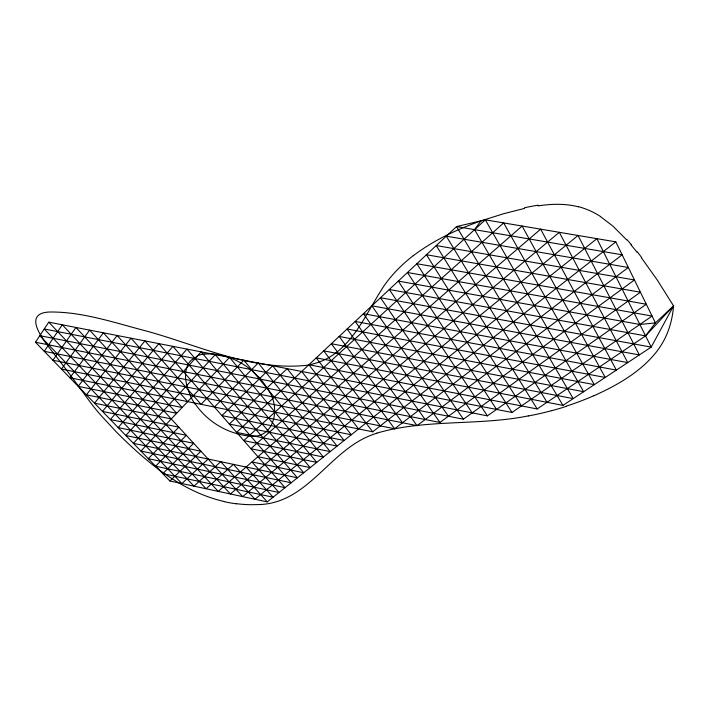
<?xml version="1.0" encoding="UTF-8"?>
<svg xmlns="http://www.w3.org/2000/svg" width="709" height="709" viewBox="0 0 709 709"><rect width="100%" height="100%" fill="white"/><g stroke="black" fill="none" stroke-linecap="round" stroke-linejoin="round"><path stroke-width="1.06" d="M641.415 257.81L657.057 279.692L673.55 305.863C672.69 317.419 669.801 328.87 664.537 339.212A157.398 105.703 9.7 0 1 656.649 351.655C640.555 372.065 617.3 385.209 593.974 395.737M496.539 409.447L407.462 272.495L652.076 316.063L511.978 412.452L416.848 263.713L646.298 304.241L487.402 415.864L398.281 281.092L639.864 324.465L655.417 322.905L673.55 305.863L651.199 347.1L562.946 405.38L316.241 357.859L372.712 431.799L615.82 241.858L655.417 322.905L645.58 335.88L537.156 408.96L308.902 364.727L358.586 428.945M521.478 405.92L426.446 254.735L640.422 292.214L463.394 419.205L380.494 297.736L651.199 347.1L596.889 238.667L267.249 501.883L169.894 480.986L35.459 342.243L48.753 322.152L511.978 412.452M524.616 208.393L503.612 213.728L480.959 220.889L474.569 229.645L573.2 398.609L323.721 350.858L380.281 425.879M673.55 305.863L645.58 335.88L389.294 289.502L472.194 412.886M214.419 407.046L258.236 362.99L330.19 451.624L236.611 432.384L456.543 226.57L485.31 219.825L615.82 241.858M169.894 480.986L200.948 451.234L125.821 435.503L201.108 351.85L303.727 472.752L251.961 461.914L279.009 492.489L155.572 466.203L186.307 435.308L110.365 419.542L172.899 346.355L291.16 482.785L140.887 451.048L229.556 357.398L316.728 462.365L250.906 448.708L503.665 222.927L594.328 384.65L339.132 336.438L402.482 422.741M208.127 459.042L181.912 483.565L39.81 335.667L463.394 419.205M425.178 419.533L355.174 321.434L616.36 370.107L540.666 229.175L230.416 493.978L75.952 327.452L52.9 360.243L394.621 428.75L622.139 254.797L456.543 226.57L562.946 405.38M417.016 425.639L347.073 329.011L605.229 377.454L522.116 226.038L218.23 491.364L62.321 324.793L44.242 351.309L417.016 425.639L628.342 267.497L446.28 236.168L547.02 402.313M413.187 255.789C433.527 240.298 456.959 229.397 480.959 220.889M35.459 342.243L439.934 422.458L634.44 279.966L436.257 245.562L537.156 408.96M197.678 355.936L191.04 360.314A36.053 24.274 22 0 0 189.206 362.512C182.567 372.783 185.935 386.139 190.889 396.384M376.913 433.11C426.056 418.771 478.318 425.949 528.223 415.908M538.184 205.876C551.496 203.864 565.286 203.412 578.42 206.824M204.892 354.128L208.88 353.853M245.438 504.542L249.019 504.675A86.542 45.73 19.7 0 0 256.277 504.586C305.623 505.207 327.469 453.68 368.565 436.257A121.62 65.476 12.9 0 1 376.958 433.146M487.402 415.864L44.242 328.967L193.974 486.152L220.738 461.692L254.921 499.233L578.048 235.485L639.332 354.934L371.879 305.801L448.416 416.245M372.712 431.799L61.444 369.061L89.626 330.119L242.646 496.601L559.312 232.322L627.722 362.6L363.442 313.697L439.934 422.458M171.277 418.948L94.492 403.164L144.92 340.896L201.028 404.334L243.869 360.19L323.401 457.039L243.807 440.599L485.31 219.825L583.658 391.705L331.351 343.723L394.621 428.75M257.916 456.711L310.17 467.603L215.306 354.615L133.407 443.329L297.39 477.813L186.972 349.094L118.146 427.58L193.672 443.32L162.778 473.639L273.08 497.222L246.103 467.027M224.053 501.502C186.547 492.835 155.014 468.879 127.558 442.912A485.302 314.202 11.5 0 1 115.975 431.568L100.013 414.331A280.099 167.492 17.4 0 1 91.709 404.157C78.921 386.822 66.362 369.3 52.909 352.462C45.004 341.933 20.889 313.591 49.072 312.022C81.455 311.499 112.846 322.223 143.803 330.35C197.005 344.494 249.878 371.135 306.253 365.365A78.761 49.364 20.1 0 0 313.795 363.717C350.973 353.88 364.94 314.353 384.296 285.461A245.855 152.896 6.8 0 1 413.125 255.745M600.47 216.608L613.001 226.189L626.623 239.855M252.803 371.286C241.831 362.024 228.236 355.501 213.87 354.039A31.754 19.506 14.6 0 0 208.88 353.835M48.753 322.152L206.08 488.749L233.394 464.351L267.249 501.883M258.75 376.966L261.382 379.953M187.681 401.631L131.005 338.184L86.392 394.816L176.647 413.276L103.363 332.796L69.881 377.764L351.292 434.768L301.706 371.463M630.983 244.844L637.01 252.165M195.338 404.033C207.063 421.208 226.384 433.031 246.989 435.725C274.746 441.299 281.367 407.321 267.913 389.401A84.823 62.835 7.1 0 0 261.258 380.006M236.283 503.815A73.975 38.933 19.6 0 1 224.062 501.618M245.411 504.507A77.76 40.785 19.5 0 1 236.23 503.656M551.637 410.653A295.387 210.263 15.3 0 1 528.267 415.988M566.376 406.346A313.6 225.205 15.8 0 1 551.664 410.697M593.92 395.675A322.099 232.189 16.1 0 1 566.243 406.168M637.302 251.925A344.751 338.211 -87.8 0 1 641.707 257.58M626.907 239.589A249.967 242.053 76.4 0 1 631.267 244.578M578.455 206.673A77.414 74.188 67.3 0 1 600.523 216.52M524.456 207.79A239.022 221.944 58.1 0 1 538.042 205.193M197.483 355.75A28.865 18.709 17 0 1 204.741 353.853M252.572 371.427A77.263 56.126 9.1 0 1 258.528 377.073M195.01 404.121A83.192 60.043 14.3 0 1 190.588 396.437M117.162 335.481L78.194 386.343L182.116 407.507L117.162 335.481M158.878 343.617L102.477 411.406L178.845 427.181L148.278 458.679L285.036 487.677L158.878 343.617M272.664 365.8L221.917 415.607L344.131 440.484L287.154 368.627L229.317 424.053L337.103 446.103L272.664 365.8"/></g></svg>
